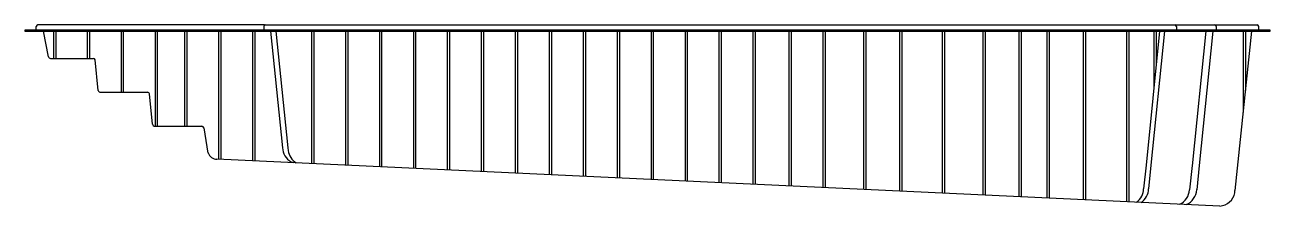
# Model space of a CAD drawing. Extents: x -1319.2 to -1308.2, y 270.1 to 271.7.
import ezdxf

# ---------------------------------------------------------------- set-up
doc = ezdxf.new("R2010")
doc.units = 0
doc.header["$LTSCALE"] = 10
doc.header["$MEASUREMENT"] = 0
doc.layers.add('Piscinas_Fibratec', color=4, linetype='CONTINUOUS')

msp = doc.modelspace()

# ---------------------------------------------------------------- linework, layer by layer
at = {"layer": 'Piscinas_Fibratec', "color": 2}
for p, q in [((-1318.043, 271.709), (-1319.043, 271.709)), ((-1317.043, 271.709), (-1318.043, 271.709)), ((-1317.043, 271.709), (-1315.043, 271.709)), ((-1315.043, 271.709), (-1314.043, 271.709)), ((-1314.043, 271.709), (-1308.273, 271.709)), ((-1308.158, 271.664), (-1319.158, 271.664)), ((-1319.158, 271.664), (-1319.158, 271.654)), ((-1319.158, 271.654), (-1308.158, 271.654)), ((-1319.058, 271.664), (-1319.058, 271.694)), ((-1317.149, 271.664), (-1317.149, 271.654)), ((-1317.104, 271.664), (-1317.104, 271.654)), ((-1317.049, 271.694), (-1317.049, 271.664)), ((-1317.049, 271.664), (-1317.049, 271.654)), ((-1309.04, 271.664), (-1309.04, 271.654)), ((-1308.986, 271.694), (-1308.986, 271.664)), ((-1308.943, 271.664), (-1308.943, 271.654)), ((-1308.659, 271.664), (-1308.659, 271.654)), ((-1308.634, 271.694), (-1308.634, 271.664)), ((-1308.603, 271.664), (-1308.603, 271.654)), ((-1308.258, 271.664), (-1308.258, 271.694)), ((-1308.158, 271.654), (-1308.158, 271.664))]:
    msp.add_line(p, q, dxfattribs=at)
at = {"layer": 'Piscinas_Fibratec'}
for p, q in [((-1318.951, 271.428), (-1318.994, 271.654)), ((-1316.988, 271.654), (-1316.883, 270.624)), ((-1316.941, 271.654), (-1316.835, 270.624)), ((-1309.134, 271.654), (-1309.254, 270.472)), ((-1309.09, 271.654), (-1309.211, 270.471)), ((-1308.727, 271.654), (-1308.848, 270.466)), ((-1308.663, 271.654), (-1308.784, 270.467)), ((-1308.322, 271.654), (-1308.47, 270.246)), ((-1318.932, 271.414), (-1318.556, 271.414)), ((-1318.51, 271.129), (-1318.537, 271.401)), ((-1318.491, 271.114), (-1318.076, 271.114)), ((-1318.03, 270.834), (-1318.057, 271.1)), ((-1318.01, 270.814), (-1317.595, 270.814)), ((-1317.538, 270.578), (-1317.576, 270.801)), ((-1316.883, 270.624), (-1316.881, 270.607)), ((-1316.835, 270.624), (-1316.833, 270.6)), ((-1308.601, 270.109), (-1317.462, 270.523)), ((-1317.148, 270.516), (-1317.148, 270.509)), ((-1317.128, 270.515), (-1317.128, 270.508)), ((-1309.254, 270.471), (-1309.276, 270.262)), ((-1309.211, 270.471), (-1309.232, 270.263)), ((-1308.848, 270.467), (-1308.87, 270.254)), ((-1308.784, 270.467), (-1308.806, 270.254)), ((-1308.47, 270.226), (-1308.47, 270.246))]:
    msp.add_line(p, q, dxfattribs=at)
at = {"layer": 'Piscinas_Fibratec', "color": 1}
for p, q in [((-1318.905, 271.654), (-1318.905, 271.414)), ((-1318.885, 271.654), (-1318.885, 271.414)), ((-1318.609, 271.654), (-1318.609, 271.414)), ((-1318.589, 271.654), (-1318.589, 271.414)), ((-1318.309, 271.654), (-1318.309, 271.114)), ((-1318.289, 271.654), (-1318.289, 271.114)), ((-1318.009, 271.654), (-1318.009, 270.814)), ((-1317.989, 271.654), (-1317.989, 270.814)), ((-1317.748, 271.654), (-1317.748, 270.814)), ((-1317.728, 271.654), (-1317.728, 270.814)), ((-1317.448, 271.654), (-1317.448, 270.522)), ((-1317.428, 271.654), (-1317.428, 270.522)), ((-1317.148, 271.654), (-1317.148, 270.516)), ((-1317.128, 271.654), (-1317.128, 270.515)), ((-1316.627, 271.654), (-1316.627, 270.484)), ((-1316.607, 271.654), (-1316.607, 270.483)), ((-1316.327, 271.654), (-1316.327, 270.47)), ((-1316.307, 271.654), (-1316.307, 270.469)), ((-1316.027, 271.654), (-1316.027, 270.456)), ((-1316.007, 271.654), (-1316.007, 270.455)), ((-1315.727, 271.654), (-1315.727, 270.442)), ((-1315.707, 271.654), (-1315.707, 270.441)), ((-1315.427, 271.654), (-1315.427, 270.428)), ((-1315.407, 271.654), (-1315.407, 270.427)), ((-1315.127, 271.654), (-1315.127, 270.414)), ((-1315.107, 271.654), (-1315.107, 270.413)), ((-1314.827, 271.654), (-1314.827, 270.4)), ((-1314.807, 271.654), (-1314.807, 270.399)), ((-1314.527, 271.654), (-1314.527, 270.386)), ((-1314.507, 271.654), (-1314.507, 270.385)), ((-1314.227, 271.654), (-1314.227, 270.372)), ((-1314.207, 271.654), (-1314.207, 270.371)), ((-1313.927, 271.654), (-1313.927, 270.358)), ((-1313.907, 271.654), (-1313.907, 270.357)), ((-1313.627, 271.654), (-1313.627, 270.344)), ((-1313.607, 271.654), (-1313.607, 270.343)), ((-1313.327, 271.654), (-1313.327, 270.33)), ((-1313.307, 271.654), (-1313.307, 270.329)), ((-1313.027, 271.654), (-1313.027, 270.316)), ((-1313.007, 271.654), (-1313.007, 270.315)), ((-1312.727, 271.654), (-1312.727, 270.302)), ((-1312.707, 271.654), (-1312.707, 270.301)), ((-1312.409, 271.654), (-1312.409, 270.287)), ((-1312.389, 271.654), (-1312.389, 270.286)), ((-1312.109, 271.654), (-1312.109, 270.273)), ((-1312.089, 271.654), (-1312.089, 270.272)), ((-1311.749, 271.654), (-1311.749, 270.256)), ((-1311.729, 271.654), (-1311.729, 270.255)), ((-1311.431, 271.654), (-1311.431, 270.241)), ((-1311.411, 271.654), (-1311.411, 270.241)), ((-1311.055, 271.654), (-1311.055, 270.224)), ((-1311.035, 271.654), (-1311.035, 270.223)), ((-1310.696, 271.654), (-1310.696, 270.207)), ((-1310.676, 271.654), (-1310.676, 270.206)), ((-1310.378, 271.654), (-1310.378, 270.192)), ((-1310.358, 271.654), (-1310.358, 270.191)), ((-1310.131, 271.654), (-1310.131, 270.181)), ((-1310.111, 271.654), (-1310.111, 270.18)), ((-1309.809, 271.654), (-1309.809, 270.166)), ((-1309.789, 271.654), (-1309.789, 270.165)), ((-1309.427, 271.654), (-1309.427, 270.148)), ((-1309.407, 271.654), (-1309.407, 270.147)), ((-1309.185, 271.654), (-1309.185, 271.155)), ((-1309.165, 271.654), (-1309.165, 271.35)), ((-1308.396, 271.654), (-1308.396, 270.935)), ((-1308.376, 271.654), (-1308.376, 271.131))]:
    msp.add_line(p, q, dxfattribs=at)
at = {"layer": 'Piscinas_Fibratec', "color": 2}
for centre, start, end in [((-1319.043, 271.694), 90, 180), ((-1317.034, 271.694), 90, 180), ((-1309.001, 271.694), 0, 90), ((-1308.649, 271.694), 0, 90), ((-1308.273, 271.694), 0, 90)]:
    msp.add_arc(centre, 0.015, start, end, dxfattribs=at)
at = {"layer": 'Piscinas_Fibratec'}
for centre, radius, start, end in [((-1318.932, 271.434), 0.02, 198.2448, 270), ((-1318.556, 271.394), 0.02, 19.904, 90), ((-1318.491, 271.134), 0.02, 194.3409, 270), ((-1318.076, 271.094), 0.02, 17.375, 90), ((-1318.01, 270.834), 0.02, 179.7851, 270), ((-1317.595, 270.794), 0.02, 21.4068, 90), ((-1317.462, 270.603), 0.08, 181.6389, 181.6748), ((-1316.733, 270.632), 0.15, 189.6638, 247.9281), ((-1316.684, 270.62), 0.15, 187.6799, 239.2263), ((-1317.462, 270.603), 0.08, 197.89, 269.6287), ((-1309.426, 270.265), 0.15, 306.2303, 359.0585), ((-1309.382, 270.265), 0.15, 304.9766, 358.8826), ((-1309.02, 270.262), 0.15, 294.6524, 356.8281), ((-1308.956, 270.262), 0.15, 292.0579, 357.2844), ((-1308.616, 270.259), 0.15, 275.7109, 347.2216)]:
    msp.add_arc(centre, radius, start, end, dxfattribs=at)

doc.saveas('drawing.dxf')
